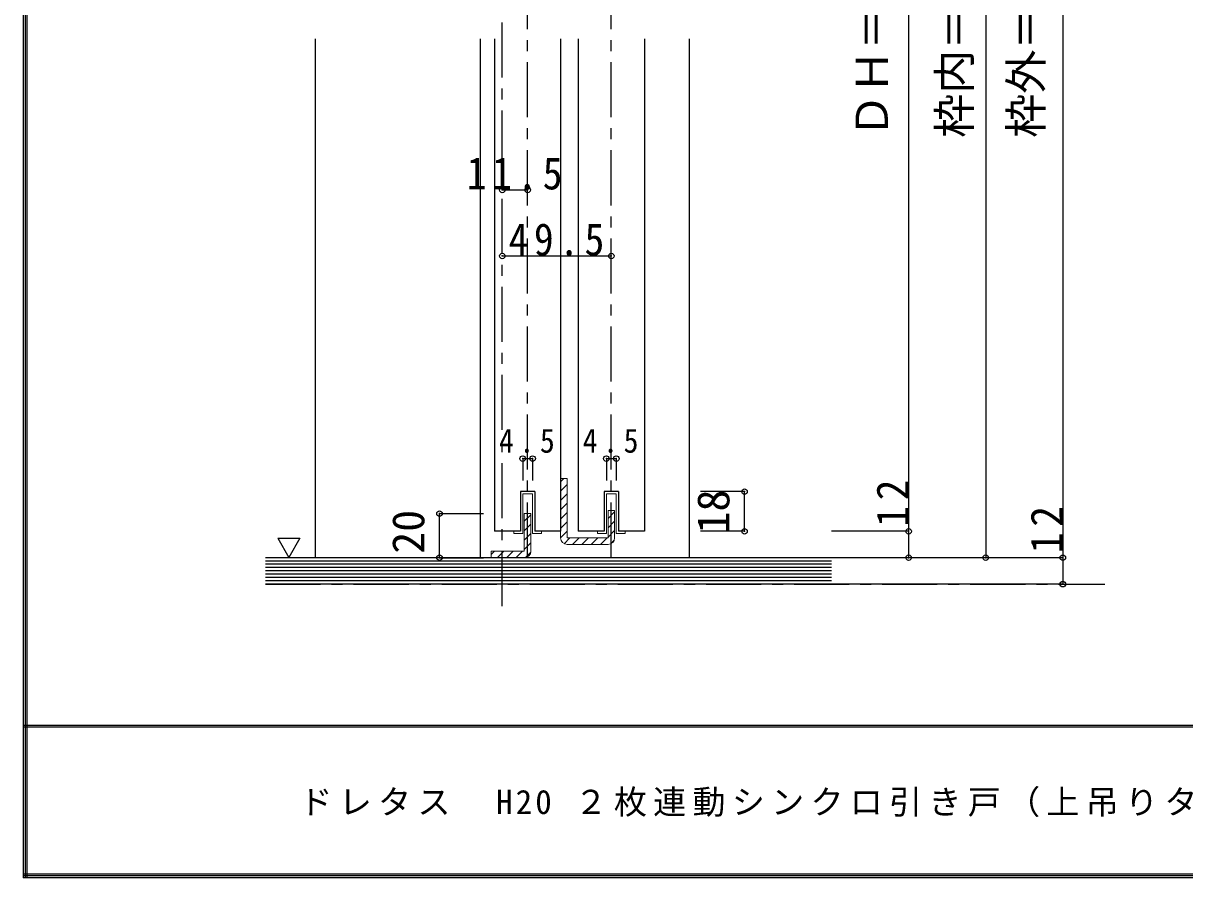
# Model space of a CAD drawing. Units: millimetres at full size, sheet at 1:5. Extents: x -973 to 977, y -718 to 696.
# Drawn here: x -973 to -446, y -701 to -313 of the extents above; entities that cross this region are included whole.
import ezdxf
from ezdxf.enums import TextEntityAlignment as Align

# ---------------------------------------------------------------- set-up
doc = ezdxf.new("R2010")
doc.units = ezdxf.units.MM
doc.header["$LTSCALE"] = 5
doc.header["$PDMODE"] = 32
doc.header["$PDSIZE"] = 2.5
doc.linetypes.add('CHAIN1', pattern=[8, 5, -1, 1, -1])
doc.linetypes.add('DASHED1', pattern=[1.8, 1.2, -0.6])
for name, color, linetype in [('0-1_通り芯', 4, 'CHAIN1'), ('0-3_仕上げ', 2, 'Continuous'), ('0-4_枠', 3, 'Continuous'), ('0-6_扉', 7, 'Continuous'), ('0-A_文字', 7, 'Continuous'), ('0-B_寸法', 7, 'Continuous'), ('0-C_ハッチ', 4, 'DASHED1'), ('F-1_枠', 6, 'Continuous'), ('F-A_文字', 7, 'Continuous')]:
    doc.layers.add(name, color=color, linetype=linetype)
doc.layers.add('0-7_金物', color=7, linetype='Continuous', lineweight=18)
doc.styles.add('ＭＳ ゴシック', font='')
doc.styles.get('ＭＳ ゴシック').set_extended_font_data('MS Gothic')

msp = doc.modelspace()

# ---------------------------------------------------------------- linework, layer by layer
at = {"layer": '0-1_通り芯'}
for p, q in [((-755.833, -577.5), (-755.833, -2.5)), ((-744.333, -555.5), (-744.333, -78.151)), ((-706.333, -555.5), (-706.333, -78.151)), ((-863.333, -567.5), (-482.333, -567.5))]:
    msp.add_line(p, q, dxfattribs=at)
at = {"layer": '0-3_仕上げ'}
for p, q in [((-606.333, -555.5), (-863.333, -555.5)), ((-606.333, -567.5), (-863.333, -567.5))]:
    msp.add_line(p, q, dxfattribs=at)
at = {"layer": '0-3_仕上げ', "color": 7}
for p, q in [((-606.333, -557), (-863.333, -557)), ((-606.333, -558.5), (-863.333, -558.5)), ((-606.333, -560), (-863.333, -560)), ((-606.333, -561.5), (-863.333, -561.5)), ((-606.333, -563), (-863.333, -563)), ((-606.333, -564.5), (-863.333, -564.5)), ((-606.333, -566), (-863.333, -566))]:
    msp.add_line(p, q, dxfattribs=at)
at = {"layer": '0-4_枠', "color": 4}
for p, q in [((-840.833, -319.826), (-840.833, -555.5)), ((-765.833, -319.826), (-765.833, -555.5)), ((-670.833, -555.5), (-670.833, -319.826))]:
    msp.add_line(p, q, dxfattribs=at)
at = {"layer": '0-6_扉', "color": 6}
for p, q in [((-759.333, -319.826), (-759.333, -543.5)), ((-729.333, -319.826), (-729.333, -543.5)), ((-721.333, -319.826), (-721.333, -543.5)), ((-691.333, -319.826), (-691.333, -543.5)), ((-741.083, -525.5), (-741.083, -543.5)), ((-703.083, -525.5), (-703.083, -543.5)), ((-747.583, -543.5), (-759.333, -543.5)), ((-729.333, -543.5), (-741.083, -543.5)), ((-709.583, -543.5), (-721.333, -543.5)), ((-691.333, -543.5), (-703.083, -543.5))]:
    msp.add_line(p, q, dxfattribs=at)
for points in [[(-741.083, -525.5), (-747.583, -525.5), (-747.583, -543.5)], [(-703.083, -525.5), (-709.583, -525.5), (-709.583, -543.5)]]:
    msp.add_lwpolyline(points, dxfattribs=at)
at = {"layer": '0-7_金物', "color": 3}
for p, q in [((-729.333, -519.5), (-729.333, -543.5)), ((-726.333, -519.5), (-729.333, -519.5)), ((-726.333, -519.5), (-726.333, -546.5)), ((-745.833, -535.5), (-742.833, -535.5)), ((-745.833, -535.5), (-745.833, -552.5)), ((-742.833, -552.5), (-742.833, -535.5)), ((-704.833, -534.001), (-707.833, -534.001)), ((-704.833, -534.001), (-704.833, -546.5)), ((-729.333, -546.5), (-729.333, -543.5)), ((-760.833, -552.5), (-760.833, -555.5)), ((-760.833, -552.5), (-745.833, -552.5)), ((-726.333, -549.5), (-707.832, -549.5)), ((-745.833, -555.5), (-760.833, -555.5))]:
    msp.add_line(p, q, dxfattribs=at)
at = {"layer": '0-7_金物'}
for p, q in [((-747.583, -525.5), (-741.083, -525.5)), ((-742.083, -526.5), (-746.583, -526.5)), ((-746.583, -544.5), (-746.583, -526.5)), ((-742.083, -526.5), (-742.083, -544.5)), ((-741.083, -525.5), (-741.083, -543.5)), ((-709.583, -525.5), (-703.083, -525.5)), ((-704.083, -526.5), (-708.583, -526.5)), ((-708.583, -544.5), (-708.583, -526.5)), ((-704.083, -526.5), (-704.083, -544.5)), ((-703.083, -525.5), (-703.083, -543.5)), ((-746.583, -544.5), (-750.583, -544.5)), ((-742.083, -544.5), (-738.083, -544.5)), ((-708.583, -544.5), (-712.583, -544.5)), ((-704.083, -544.5), (-700.083, -544.5))]:
    msp.add_line(p, q, dxfattribs=at)
for points in [[(-750.583, -544.5), (-750.583, -543.5), (-747.583, -543.5), (-747.583, -525.5)], [(-712.583, -544.5), (-712.583, -543.5), (-709.583, -543.5), (-709.583, -525.5)], [(-741.083, -543.5), (-738.083, -543.5), (-738.083, -544.5)], [(-703.083, -543.5), (-700.083, -543.5), (-700.083, -544.5)]]:
    msp.add_lwpolyline(points, dxfattribs=at)
at = {"layer": '0-7_金物', "color": 3}
msp.add_lwpolyline([(-707.833, -534.001), (-707.833, -546.5), (-726.333, -546.5)], dxfattribs=at)
for centre, start, end in [((-726.333, -546.5), 180, 270), ((-707.832, -546.5), 270, 0), ((-745.833, -552.5), 270, 0)]:
    msp.add_arc(centre, 3, start, end, dxfattribs=at)
at = {"layer": '0-A_文字'}
msp.add_line((-857.769, -546.686), (-852.769, -555.347), dxfattribs=at)
msp.add_lwpolyline([(-857.769, -546.686), (-847.769, -546.686), (-852.769, -555.347)], dxfattribs=at)
at = {"layer": '0-B_寸法', "color": 4}
for p, q in [((-536.333, -64.151), (-536.333, -555.5)), ((-501.333, -64.151), (-501.333, -567.5)), ((-571.333, -94.151), (-571.333, -555.5)), ((-755.833, -388.5), (-744.333, -388.5)), ((-755.833, -418.5), (-706.333, -418.5)), ((-746.583, -510.5), (-742.083, -510.5)), ((-746.583, -510.5), (-746.583, -520.5)), ((-742.083, -510.5), (-742.083, -520.5)), ((-708.583, -510.5), (-704.083, -510.5)), ((-708.583, -510.5), (-708.583, -520.5)), ((-704.083, -510.5), (-704.083, -520.5)), ((-645.833, -525.5), (-665.833, -525.5)), ((-645.833, -543.5), (-645.833, -525.5)), ((-784.333, -535.5), (-764.333, -535.5)), ((-784.333, -555.5), (-784.333, -535.5)), ((-645.833, -543.5), (-665.833, -543.5)), ((-571.333, -543.5), (-606.333, -543.5)), ((-784.333, -555.5), (-764.333, -555.5)), ((-501.333, -555.5), (-606.333, -555.5)), ((-501.333, -567.5), (-606.333, -567.5))]:
    msp.add_line(p, q, dxfattribs=at)
at = {"layer": '0-B_寸法'}
for p in [(-755.833, -388.5), (-744.333, -388.5), (-755.833, -418.5), (-706.333, -418.5), (-746.583, -510.5), (-742.083, -510.5), (-708.583, -510.5), (-704.083, -510.5), (-645.833, -525.5), (-784.333, -535.5), (-645.833, -543.5), (-571.333, -543.5), (-784.333, -555.5), (-571.333, -555.5), (-536.333, -555.5), (-501.333, -555.5), (-501.333, -567.5)]:
    msp.add_point(p, dxfattribs=at)
at = {"layer": '0-C_ハッチ', "linetype": 'Continuous'}
for p, q in [((-729.333, -520.984), (-727.849, -519.5)), ((-729.333, -525.227), (-726.333, -522.227)), ((-729.333, -529.469), (-726.333, -526.469)), ((-729.333, -533.712), (-726.333, -530.712)), ((-745.833, -538.982), (-742.833, -535.982)), ((-729.333, -537.955), (-726.333, -534.955)), ((-707.833, -537.668), (-704.833, -534.668)), ((-745.833, -543.225), (-742.833, -540.225)), ((-729.333, -542.197), (-726.333, -539.197)), ((-707.833, -541.91), (-704.833, -538.91)), ((-707.833, -546.153), (-704.833, -543.153)), ((-745.833, -547.468), (-742.833, -544.468)), ((-729.333, -546.44), (-726.333, -543.44)), ((-727.779, -549.128), (-725.151, -546.5)), ((-723.908, -549.5), (-720.908, -546.5)), ((-719.665, -549.5), (-716.665, -546.5)), ((-715.423, -549.5), (-712.423, -546.5)), ((-711.18, -549.5), (-708.18, -546.5)), ((-706.726, -549.289), (-705.044, -547.606)), ((-760.833, -553.982), (-759.351, -552.5)), ((-758.108, -555.5), (-755.108, -552.5)), ((-753.866, -555.5), (-750.866, -552.5)), ((-749.623, -555.5), (-746.623, -552.5)), ((-745.833, -551.71), (-742.833, -548.71)), ((-745.34, -555.459), (-742.873, -552.993))]:
    msp.add_line(p, q, dxfattribs=at)
at = {"layer": 'F-1_枠'}
for p, q in [((-973.347, 695.833), (-973.347, -700.833)), ((-972.514, 695.833), (-972.514, -700.833)), ((-971.68, 695.833), (-971.68, -700.833)), ((976.653, -631.667), (-973.347, -631.667)), ((976.653, -632.5), (-973.347, -632.5)), ((976.653, -699.167), (-973.347, -699.167)), ((976.653, -700), (-973.347, -700)), ((976.653, -700.833), (-973.347, -700.833))]:
    msp.add_line(p, q, dxfattribs=at)

# ---------------------------------------------------------------- texts
at = {"layer": '0-B_寸法', "style": 'ＭＳ ゴシック'}
for s, p in [('ＤＨ＝1,958', (-576.333, -364.826)), ('枠内＝2,005', (-538.833, -364.826)), ('枠外＝2,035', (-506.333, -364.826)), ('18', (-648.333, -544.5)), ('20', (-786.833, -553.707))]:
    msp.add_text(s, height=14.66, rotation=90, dxfattribs=at).set_placement(p, align=Align.BOTTOM_LEFT)
at = {"layer": '0-B_寸法', "attachment_point": 7, "style": 'ＭＳ ゴシック'}
for s, insert, char_height in [('\\T1.28;\\W0.9;11.5', (-771.958, -388.5), 14.66), ('\\T1.28;\\W0.9;49.5', (-752.958, -418.5), 14.66), ('\\T1.38;\\W0.9;4.5', (-757.333, -508), 11), ('\\T1.38;\\W0.9;4.5', (-719.333, -508), 11)]:
    msp.add_mtext(s, dxfattribs=dict(at, insert=insert, char_height=char_height))
at = {"layer": '0-B_寸法', "char_height": 14.66, "attachment_point": 7, "rotation": 90, "style": 'ＭＳ ゴシック'}
for insert in [(-571.333, -541.5), (-501.333, -553.5)]:
    msp.add_mtext('\\T1.27;\\W0.95;12', dxfattribs=dict(at, insert=insert))
at = {"layer": 'F-A_文字', "insert": (-847.938, -673.333), "char_height": 11, "attachment_point": 7, "style": 'ＭＳ ゴシック'}
msp.add_mtext('\\T1.19;ドレタス\u3000H20\\~２枚連動シンクロ引き戸（上吊りタイプ）固定枠170㎜幅', dxfattribs=at)

doc.saveas('drawing.dxf')
